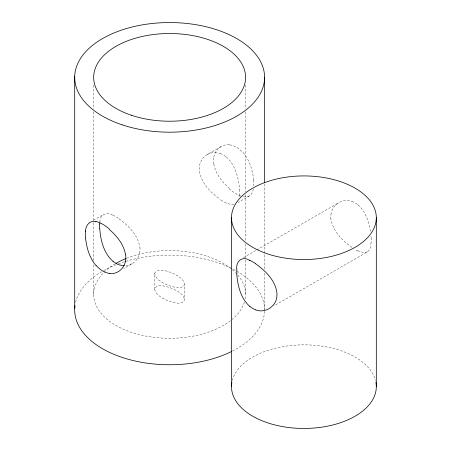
<?xml version="1.0" encoding="UTF-8"?>
<svg xmlns="http://www.w3.org/2000/svg" width="451" height="451" viewBox="0 0 451 451"><rect width="100%" height="100%" fill="white"/><g stroke="black" fill="none" stroke-linecap="round" stroke-linejoin="round"><path stroke-width="0.34" stroke-dasharray="2.25 1.69" d="M154.62 289.328L154.676 273.148C157.923 267.714 166.165 271.051 170.929 272.472C176.256 274.958 183.946 278.064 184.589 284.711L184.645 299.543C182.926 305.553 174.131 302.604 169.835 301.437C163.972 299.058 156.418 296.025 154.62 289.328C156.334 283.318 165.134 286.267 169.429 287.434C175.287 289.813 182.847 292.846 184.645 299.543M371.066 242.35C370.79 245.727 370.457 249.91 367.334 251.946L273.83 305.925M239.504 194.268L239.193 197.239M154.676 273.148C155.319 279.795 163.008 282.901 168.33 285.387C173.099 286.808 181.341 290.145 184.589 284.711M99.936 222.016C99.395 214.682 107.428 211.305 113.021 215.398M139.844 251.805C139.28 256.692 136.382 261.276 132.092 263.722L123.675 268.582M330.983 214.591C331.801 204.799 342.856 197.792 352.028 201.439M253.4 189.025L252.132 193.017L250.502 195.198L238.066 202.538M213.825 157.207C214.845 149.777 222.072 143.818 229.61 144.777M220.996 146.614L207.172 154.592C202.882 157.038 199.985 161.621 199.421 166.509A26.429 19.895 36.1 0 0 199.449 171.126C201.276 183.264 210.707 192.611 220.274 199.477M93.385 220.291L103.6 214.388M243.517 257.645L256.269 250.288M256.873 249.933L338.842 202.612M207.172 154.592C211.096 152.297 216.012 151.931 220.274 153.475M132.092 263.722L128.332 265.273L125.282 265.757M249.482 195.948L247.035 196.737L243.236 196.416M367.334 251.946L363.754 252.622L358.009 250.891M234.001 204.54L230.534 204.416L226.244 202.922M352.028 247.436C342.439 240.592 332.917 231.346 330.983 219.209M118.991 218.842C128.574 225.703 137.955 235.061 139.844 247.193M229.61 188.552C222.225 182.148 215.606 173.928 213.825 164.074M226.244 156.92C235.445 165.049 238.686 177.835 239.504 189.651M358.009 204.889C365.953 211.801 369.183 222.495 370.609 232.598M243.236 152.641C249.629 160.364 252.735 170.348 253.665 180.208M370.993 236.487L371.066 237.733M264.579 183.969L264.579 269.687M264.579 273.205L264.579 309.741M245.592 85.092L245.592 108.979M245.592 111.792L245.592 191.872M245.592 194.68L245.592 241.048M245.592 243.856L245.592 259.308M245.592 260.013L245.592 294.435M93.673 85.092L93.673 108.979M93.673 111.792L93.673 222.078M93.673 222.783L93.673 260.717M93.673 264.929L93.673 294.435M232.288 380.497A72.408 41.802 0 0 1 303.906 344.84A72.408 41.802 0 0 1 375.531 380.497M330.921 219.203A26.209 19.951 33.9 0 1 330.944 214.575M358.117 251.089A26.564 8.778 44.3 0 1 355.202 249.589M371.128 237.807A26.209 7.893 77.1 0 1 371.122 242.446M352.022 201.484A26.564 19.821 82.6 0 1 357.976 204.963M118.354 263.807A94.947 54.819 0 0 1 245.722 277.151A94.947 54.819 0 0 1 231.651 351.447M75.582 302.412A94.947 54.819 0 0 1 101.3 271.88M103.6 270.549A94.947 54.819 0 0 1 115.834 264.771M244.403 302.159A75.96 43.854 0 0 1 135.232 333.537A75.96 43.854 0 0 1 114.729 264.128M126.59 258.299A75.96 43.854 0 0 1 230.681 268.339M232.22 269.585A75.96 43.854 0 0 1 235.602 272.697M237.778 275.065A75.96 43.854 0 0 1 245.181 298.962M253.456 180.034A27.212 10.114 73.6 0 1 253.575 185.806M229.615 144.872A27.5 19.303 75.1 0 1 243.05 152.945M213.915 164.091A27.212 19.652 42.5 0 1 213.887 157.23M240.823 196.044A27.5 11.393 48.2 0 1 229.531 189.132M239.38 189.51A26.429 8.219 76.6 0 1 239.402 194.099M220.268 153.52A26.722 19.799 81.4 0 1 226.21 156.993M226.346 203.113A26.722 9.15 44.9 0 1 220.325 199.68M139.9 247.199A26.429 19.951 35.5 0 1 139.883 251.821M112.913 215.195A26.722 9.127 44.9 0 1 118.94 218.645"/><path stroke-width="0.68" d="M236.747 268.993C235.845 260.943 242.689 255.627 249.803 260.452M99.756 224.051L99.829 223.008M85.594 231.239C85.357 225.675 90.008 219.581 96.029 221.898M125.434 261.112C124.42 268.542 117.192 274.501 109.655 273.537M124.239 265.786L118.991 264.844A26.722 19.821 81.4 0 1 113.049 261.326M255.785 309.905C264.957 313.552 276.012 306.545 276.835 296.752A26.209 19.889 34.5 0 0 276.807 292.13C274.93 279.986 265.351 270.752 255.785 263.908M109.655 229.768C117.04 236.166 123.659 244.391 125.434 254.24M113.021 261.394C103.815 253.27 100.579 240.484 99.756 228.663M249.809 306.454C240.614 298.286 237.547 285.432 236.747 273.61M96.029 265.673C89.636 257.955 86.53 247.971 85.594 238.111M376.314 217.726A72.408 41.802 0 0 1 267.702 253.93A72.408 41.802 0 0 1 267.702 181.522A72.408 41.802 0 0 1 376.314 217.726L376.314 386.648M264.579 77.166L264.579 182.565M231.498 217.726L231.498 386.648M74.708 76.084L74.708 308.659M375.925 382.33A72.408 41.802 0 0 1 303.906 428.45A72.408 41.802 0 0 1 231.887 382.33M236.882 273.774A26.209 7.746 77.4 0 1 236.86 269.179M249.691 260.25A26.564 8.755 44.4 0 1 255.728 263.7M255.79 309.86A26.564 19.85 82.5 0 1 249.837 306.387M231.651 351.447A94.947 54.819 0 0 1 126.652 358.821A94.947 54.819 0 0 1 74.99 305.53M115.924 263.423A75.96 43.854 0 0 1 125.947 258.558M125.558 254.263A27.212 19.782 41.5 0 1 125.508 261.146M109.644 273.413A27.5 19.511 74.5 0 1 96.17 265.447M85.431 237.97A27.212 10.407 73 0 1 85.476 231.07M95.764 221.424A27.5 11.19 48.9 0 1 109.717 229.317M99.694 228.595A26.429 8.366 76.4 0 1 99.705 223.967M122.159 124.842A94.947 54.819 0 0 0 264.579 77.369A94.947 54.819 0 0 0 122.159 29.896A94.947 54.819 0 0 0 122.159 124.842M131.653 115.343A75.96 43.854 0 0 0 245.592 77.369A75.96 43.854 0 0 0 131.653 39.389A75.96 43.854 0 0 0 131.653 115.343"/></g></svg>
